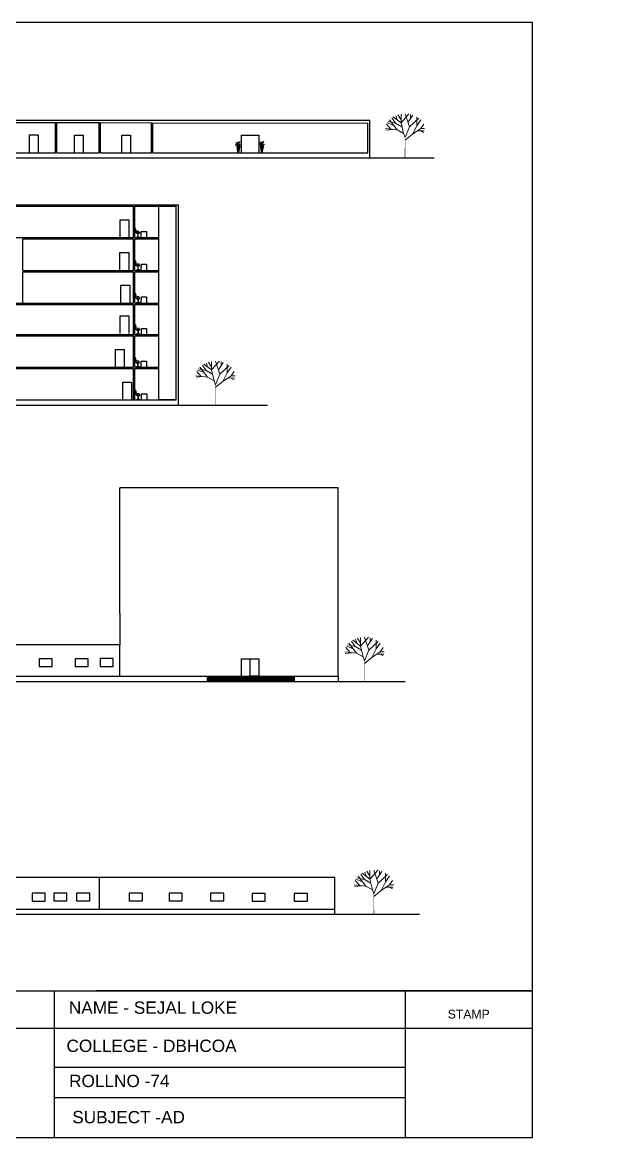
# Model space of a CAD drawing. Header units: millimetres. Extents: x -315744025 to 315695903, y -17416609 to 215511297.
# Drawn here: x 146304 to 213859, y 20687 to 148494 of the extents above; entities that cross this region are included whole.
import ezdxf

# ---------------------------------------------------------------- set-up
doc = ezdxf.new("R2010")
doc.units = ezdxf.units.MM
doc.layers.add('finiture', color=7, linetype='Continuous', lineweight=20)
doc.styles.get("Standard").update_dxf_attribs({"font": 'arial.ttf'})

# ---------------------------------------------------------------- blocks, each defined once
blk = doc.blocks.new('02ETRE03')
for p, q in [((-1.87, 11.47), (-1.6, 10.4)), ((-0.8, 10.4), (-1.46, 11.72)), ((-0.8, 9.6), (0.8, 12)), ((-0.8, 9.6), (-0.8, 11.92)), ((0.9, 8.45), (0, 12)), ((0.6, 9.67), (1.6, 11.67)), ((1.13, 11.8), (1.13, 10.88)), ((-2.9, 7.85), (-3.81, 9.22)), ((-2.45, 8.96), (-3.67, 9.53)), ((-1.93, 9.47), (-3.47, 9.93)), ((-1.62, 7.65), (-3.2, 10.4)), ((-1.93, 9.47), (-2.67, 10.93)), ((-0.8, 9.6), (-2.4, 11.2)), ((-0.64, 8.45), (-1.93, 9.47)), ((-0.3, 6.65), (-0.8, 9.6)), ((0.9, 8.45), (2.8, 10.84)), ((2.4, 8.8), (2.4, 11.2)), ((2.4, 8.8), (3.2, 10.4)), ((3.2, 8), (3.81, 9.22)), ((-1.62, 7.65), (-4, 8)), ((-2.53, 7.78), (-3.94, 7.6)), ((-0.3, 6.65), (-1.62, 7.65)), ((0, 5.54), (0.9, 8.45)), ((1.52, 6.49), (2.4, 8.8)), ((1.52, 6.49), (3.2, 8)), ((2.64, 7.42), (3.93, 7.4)), ((3.2, 8), (4, 8)), ((3.2, 7.37), (3.8, 6.93)), ((0, 5.54), (-0.3, 6.65)), ((0, 4.87), (1.52, 6.49))]:
    blk.add_line(p, q)
blk.add_lwpolyline([(0, 0, 0.133, 0.0333, 0), (0, 5.54, 0.0333, 0.0333, 0)], format="xyseb")

msp = doc.modelspace()

# ---------------------------------------------------------------- hatches: boundary and pattern name
at = {"layer": 'finiture'}
for points in [[(170915, 134208, 0.2435847), (170925, 134204, 0.0171763), (170927, 134204, -0.6037278), (170929, 134233, -0.1210153), (170931, 134240, 0.4802895)], [(170951, 134239, -0.0153501), (170951, 134239, -0.7807402), (170953, 134247, 1.113335), (170940, 134218, 0.0839888), (170941, 134225, -1.149341)], [(171177, 134195, 0.0678231), (171178, 134195, -0.0616306), (171171, 134201, -0.1566092), (170945, 134201, -0.0616306), (170938, 134195, 0.0678231), (170939, 134195, 0.1648996)], [(171165, 134239, 0.7807402), (171162, 134247, -0.1441278), (170953, 134247, 0.7807402), (170951, 134239, 0.1474814)], [(171166, 134207, -0.0555043), (171163, 134215, -0.1453586), (170953, 134215, -0.0555043), (170949, 134207, 0.1497167)], [(171162, 134222, -0.0585935), (171162, 134230, -0.1439651), (170953, 134230, -0.0585935), (170954, 134222, 0.1433774)], [(171165, 134239, -0.0153501), (171165, 134239, -1.149341), (171175, 134225, 0.0839888), (171176, 134218, 1.113335), (171162, 134247, -0.7807402)], [(171189, 134204, 0.0171763), (171191, 134204, 0.2435847), (171201, 134208, 0.4802895), (171185, 134240, -0.1210153), (171187, 134233, -0.6037278)], [(173618, 134215, 0.2435847), (173628, 134210, 0.0171763), (173630, 134211, -0.6037278), (173632, 134239, -0.1210153), (173634, 134246, 0.4802895)], [(173654, 134246, -0.0153501), (173654, 134246, -0.7807402), (173656, 134253, 1.113335), (173643, 134224, 0.0839888), (173644, 134232, -1.149341)], [(173880, 134201, 0.0678231), (173881, 134202, -0.0616306), (173874, 134207, -0.1566092), (173648, 134207, -0.0616306), (173641, 134202, 0.0678231), (173642, 134201, 0.1648996)], [(173868, 134246, 0.7807402), (173865, 134253, -0.1441278), (173656, 134253, 0.7807402), (173654, 134246, 0.1474814)], [(173869, 134214, -0.0555043), (173866, 134221, -0.1453586), (173655, 134221, -0.0555043), (173652, 134214, 0.1497167)], [(173865, 134229, -0.0585935), (173865, 134237, -0.1439651), (173656, 134237, -0.0585935), (173657, 134229, 0.1433774)], [(173868, 134246, -0.0153501), (173868, 134246, -1.149341), (173878, 134232, 0.0839888), (173879, 134224, 1.113335), (173865, 134253, -0.7807402)], [(173892, 134211, 0.0171763), (173893, 134210, 0.2435847), (173904, 134215, 0.4802895), (173888, 134246, -0.1210153), (173890, 134239, -0.6037278)], [(171193, 134055, 0.7504042), (171192, 134063, -0.1882357), (170923, 134063, 0.7504042), (170923, 134055, 0.1883112)], [(171192, 134047, 0.7466429), (171193, 134055, -0.1883112), (170923, 134055, 0.7466429), (170923, 134047, 0.1882297)], [(170925, 134095, 0.7275268), (170924, 134087, 0.1876261), (171192, 134087, 0.7275268), (171191, 134095, -0.1864096)], [(171192, 134079, -0.187623), (170924, 134079, 0.7580791), (170923, 134071, 0.0001342), (170923, 134071, 0.1880055), (171192, 134071), (171192, 134071), (171192, 134071, 0.7578669)], [(171192, 134031, 0.7387095), (171192, 134039, -0.1879888), (170923, 134039, 0.7387095), (170924, 134031, 0.187586)], [(170924, 134023, 0.7302841), (170925, 134015, 0.1862846), (171191, 134015, 0.7302841), (171192, 134023, -0.1870188)], [(170924, 134095, -0.7745864), (170925, 134103, 0.185583), (171191, 134103, -0.7745864), (171191, 134095, 0.0086581), (171191, 134095, -0.1864096), (170925, 134095, 0.0086581)], [(171191, 134006, 0.7259087), (171191, 134015, -0.1862846), (170925, 134015, 0.7259087), (170925, 134006, 0.185381)], [(170926, 134111, -0.7709434), (170926, 134119, 0.1834998), (171189, 134119, -0.7709434), (171190, 134111, 0.0095282), (171190, 134111, -0.1846124), (170926, 134111, 0.0095282)], [(171189, 133990, 0.716878), (171190, 133998, -0.1843052), (170926, 133998, 0.716878), (170927, 133990, 0.1830548)], [(171188, 133981, 0.730672), (171189, 133990, -0.1830548), (170927, 133990, 0.730672), (170928, 133981, 0.1812452)], [(170928, 134134, 0.784723), (170927, 134126, 0.1823437), (171189, 134126, 0.784723), (171188, 134134, -0.1808554)], [(171188, 134134, 0.0000581), (171188, 134134, 0.8041951), (171187, 134142, -0.1793269), (170929, 134142, 0.8041951), (170928, 134134, 0.0000581), (170928, 134134, 0.1808554)], [(171185, 134149, 0.0000321), (171185, 134149, 0.7977356), (171184, 134157, -0.1758647), (170932, 134157, 0.8186192), (170931, 134149, 0.0126596), (170930, 134149, 0.1776629)], [(170932, 133964, -0.000019), (170932, 133964, 0.1758526), (171184, 133964, -0.0011758), (171184, 133964, 0.6688045), (171186, 133972, -0.1785451), (170930, 133972, 0.6771006)], [(170933, 134165, -0.7609413), (170934, 134172, 0.1718706), (171181, 134172, -0.7609413), (171183, 134165, 0.0120948), (171183, 134165, -0.1739336), (170933, 134165, 0.0120948)], [(170936, 133937, 0.1648953), (171179, 133937, 0.5881277), (171181, 133946, -0.0001011), (171180, 133946, 0.6823884), (171182, 133955, -0.0112402), (171182, 133955, -0.173045), (170934, 133955, -0.0112402), (170933, 133955, 0.6823884), (170935, 133946, -0.0001011), (170935, 133946, 0.5881277)], [(171180, 134180, 0.7156465), (171178, 134187, -0.0042311), (171178, 134187, 0.0021081), (171178, 134187, 0.0000078), (171178, 134187, -0.1673528), (170937, 134187, 0.0000078), (170937, 134187, -0.002123), (170937, 134187, 0.7156465), (170936, 134180, 0.169723)], [(171175, 133918, 0.6417464), (171177, 133928, -0.158057), (170939, 133928, 0.6417464), (170940, 133918, 0.1522413)], [(171173, 133900, 0.6144894), (171174, 133909, -0.1467426), (170942, 133909, 0.6144894), (170943, 133900, 0.1421988)], [(171171, 133891, 0.6323232), (171172, 133900, -0.1414622), (170944, 133900, 0.6323232), (170945, 133891, 0.1371574)], [(173895, 134062, 0.7504042), (173895, 134070, -0.1882357), (173626, 134070, 0.7504042), (173626, 134062, 0.1883112)], [(173895, 134054, 0.7466429), (173895, 134062, -0.1883112), (173626, 134062, 0.7466429), (173626, 134054, 0.1882297)], [(173627, 134102, 0.7275268), (173627, 134094, 0.1876261), (173895, 134094, 0.7275268), (173894, 134102, -0.1864096)], [(173895, 134086, -0.187623), (173627, 134086, 0.7580791), (173626, 134078, 0.0001342), (173626, 134078, 0.1880055), (173895, 134078), (173895, 134078), (173895, 134078, 0.7578669)], [(173895, 134037, 0.7387095), (173895, 134046, -0.1879888), (173626, 134046, 0.7387095), (173627, 134037, 0.187586)], [(173627, 134029, 0.7302841), (173628, 134021, 0.1862846), (173894, 134021, 0.7302841), (173895, 134029, -0.1870188)], [(173627, 134102, -0.7745864), (173628, 134109, 0.185583), (173894, 134109, -0.7745864), (173894, 134102, 0.0086581), (173894, 134102, -0.1864096), (173627, 134102, 0.0086581)], [(173894, 134013, 0.7259087), (173894, 134021, -0.1862846), (173628, 134021, 0.7259087), (173628, 134013, 0.185381)], [(173629, 134117, -0.7709434), (173629, 134125, 0.1834998), (173892, 134125, -0.7709434), (173893, 134117, 0.0095282), (173893, 134117, -0.1846124), (173629, 134117, 0.0095282)], [(173892, 133996, 0.716878), (173893, 134004, -0.1843052), (173629, 134004, 0.716878), (173630, 133996, 0.1830548)], [(173891, 133988, 0.730672), (173892, 133996, -0.1830548), (173630, 133996, 0.730672), (173631, 133988, 0.1812452)], [(173631, 134141, 0.784723), (173630, 134133, 0.1823437), (173892, 134133, 0.784723), (173891, 134141, -0.1808554)], [(173891, 134141, 0.0000581), (173890, 134141, 0.8041951), (173889, 134148, -0.1793269), (173632, 134148, 0.8041951), (173631, 134141, 0.0000581), (173631, 134141, 0.1808554)], [(173888, 134156, 0.0000321), (173888, 134156, 0.7977356), (173887, 134163, -0.1758647), (173635, 134163, 0.8186192), (173634, 134156, 0.0126596), (173633, 134156, 0.1776629)], [(173635, 133970, -0.000019), (173635, 133970, 0.1758526), (173887, 133970, -0.0011758), (173887, 133970, 0.6688045), (173889, 133979, -0.1785451), (173633, 133979, 0.6771006)], [(173636, 134171, -0.7609413), (173637, 134179, 0.1718706), (173884, 134179, -0.7609413), (173886, 134171, 0.0120948), (173886, 134171, -0.1739336), (173636, 134171, 0.0120948)], [(173639, 133944, 0.1648953), (173882, 133944, 0.5881277), (173884, 133953, -0.0001011), (173883, 133953, 0.6823884), (173885, 133961, -0.0112402), (173885, 133961, -0.173045), (173636, 133961, -0.0112402), (173636, 133961, 0.6823884), (173638, 133953, -0.0001011), (173638, 133953, 0.5881277)], [(173883, 134186, 0.7156465), (173881, 134194, -0.0042311), (173881, 134194, 0.0021081), (173881, 134194, 0.0000078), (173881, 134194, -0.1673528), (173640, 134194, 0.0000078), (173640, 134194, -0.002123), (173640, 134194, 0.7156465), (173639, 134186, 0.169723)], [(173878, 133925, 0.6417464), (173880, 133934, -0.158057), (173642, 133934, 0.6417464), (173643, 133925, 0.1522413)], [(173876, 133907, 0.6144894), (173877, 133916, -0.1467426), (173645, 133916, 0.6144894), (173646, 133907, 0.1421988)], [(173874, 133898, 0.6323232), (173875, 133907, -0.1414622), (173647, 133907, 0.6323232), (173648, 133898, 0.1371574)]]:
    msp.add_hatch(color=256, dxfattribs=at).paths.add_polyline_path(points)

# ---------------------------------------------------------------- linework, layer by layer
for p, q in [((84124, 137299), (186124, 137299)), ((145274, 137020), (150124, 137009)), ((150124, 133549), (150124, 137009)), ((150274, 133549), (150274, 137009)), ((150274, 137009), (155124, 136999)), ((155124, 133549), (155124, 136999)), ((155274, 133549), (155274, 136998)), ((155274, 136998), (161124, 136986)), ((161124, 133549), (161124, 136986)), ((161274, 133549), (161274, 136986)), ((161274, 136986), (185894, 136933)), ((185894, 133549), (185894, 136933)), ((186124, 132949), (186124, 137299)), ((147127, 133559), (147127, 135583)), ((147127, 135583), (148127, 135583)), ((148127, 135583), (148127, 133559)), ((152284, 133544), (152284, 135568)), ((152284, 135568), (153284, 135568)), ((153284, 135568), (153284, 133544)), ((157705, 133548), (157705, 135572)), ((157705, 135572), (158705, 135572)), ((158705, 135572), (158705, 133548)), ((171407, 135573), (171407, 133549)), ((171407, 135573), (173407, 135573)), ((173407, 135573), (173407, 133549)), ((78300, 132949), (193509, 132949)), ((145274, 133549), (150124, 133549)), ((150274, 133549), (155124, 133549)), ((155274, 133549), (161124, 133549)), ((155274, 133549), (161124, 133549)), ((161274, 133549), (185894, 133549)), ((161274, 133549), (171618, 133549)), ((83601, 127568), (164201, 127568)), ((134051, 127418), (159051, 127418)), ((159051, 123818), (159051, 127418)), ((159201, 123818), (159201, 127418)), ((159201, 127418), (163951, 127418)), ((161951, 105218), (161951, 127418)), ((163951, 105218), (163951, 127418)), ((164201, 104618), (164201, 127568)), ((157517, 123828), (157517, 125852)), ((157517, 125852), (158517, 125852)), ((158517, 125852), (158517, 123828)), ((159933, 123812), (159943, 124520)), ((159943, 124520), (160539, 124520)), ((160539, 124520), (160539, 123812)), ((108901, 123818), (159051, 123818)), ((146379, 123668), (159051, 123668)), ((146379, 120068), (146379, 123668)), ((159051, 120068), (159051, 123668)), ((159201, 123818), (161951, 123818)), ((159201, 123668), (161951, 123668)), ((159201, 120068), (159201, 123668)), ((157500, 120088), (157500, 122112)), ((157500, 122112), (158500, 122112)), ((158500, 122112), (158500, 120088)), ((159941, 120064), (159951, 120772)), ((159951, 120772), (160547, 120772)), ((160547, 120772), (160547, 120064)), ((146379, 120068), (159051, 120068)), ((146379, 116318), (146379, 119918)), ((146379, 119918), (159051, 119918)), ((159051, 116318), (159051, 119918)), ((159201, 120068), (161951, 120068)), ((159201, 119918), (161951, 119918)), ((159201, 116318), (159201, 119918)), ((157615, 116332), (157615, 118356)), ((157615, 118356), (158615, 118356)), ((158615, 118356), (158615, 116332)), ((121051, 116318), (159051, 116318)), ((159201, 116318), (161951, 116318)), ((159945, 116311), (159955, 117020)), ((159955, 117020), (160551, 117020)), ((160551, 117020), (160551, 116311)), ((134051, 116168), (159051, 116168)), ((159051, 112718), (159051, 116168)), ((159201, 116168), (161951, 116168)), ((159201, 112718), (159201, 116168)), ((157524, 112825), (157524, 114849)), ((157524, 114849), (158524, 114849)), ((158524, 114849), (158524, 112825)), ((134051, 112718), (159051, 112718)), ((134051, 112568), (159051, 112568)), ((159051, 108968), (159051, 112568)), ((159201, 112718), (161951, 112718)), ((159201, 112568), (161951, 112568)), ((159201, 108968), (159201, 112568)), ((159950, 112711), (159960, 113419)), ((159960, 113419), (160556, 113419)), ((160556, 113419), (160556, 112711)), ((156968, 108990), (156968, 111014)), ((156968, 111014), (157968, 111014)), ((157968, 111014), (157968, 108990)), ((108901, 108968), (159051, 108968)), ((124051, 108818), (159051, 108818)), ((159051, 105218), (159051, 108818)), ((159201, 108968), (161951, 108968)), ((159201, 105218), (159201, 108818)), ((159201, 108818), (161951, 108818)), ((159923, 108967), (159933, 109675)), ((159933, 109675), (160529, 109675)), ((160529, 109675), (160529, 108967)), ((157829, 105217), (157829, 107241)), ((157829, 107241), (158829, 107241)), ((158829, 107241), (158829, 105217)), ((83831, 105218), (163951, 105218)), ((124051, 105218), (159051, 105218)), ((159201, 105218), (163951, 105218)), ((159961, 105218), (159971, 105926)), ((159971, 105926), (160567, 105926)), ((160567, 105926), (160567, 105218)), ((163951, 105218), (161951, 105218)), ((76807, 104618), (174406, 104618)), ((157492, 80769), (157492, 95169)), ((182492, 95169), (157492, 95169)), ((182492, 91569), (182492, 95169)), ((182492, 87969), (182492, 91569)), ((182492, 84369), (182492, 87969)), ((182492, 80769), (182492, 84369)), ((157492, 80769), (157492, 77169)), ((182492, 77169), (182492, 80769)), ((157492, 77169), (141492, 77169)), ((157492, 73569), (157492, 77169)), ((182492, 73569), (182492, 77169)), ((148231, 75565), (148231, 74665)), ((149731, 75565), (148231, 75565)), ((149731, 74665), (149731, 75565)), ((152355, 75569), (152355, 74669)), ((153855, 75569), (152355, 75569)), ((153855, 74669), (153855, 75569)), ((155218, 75582), (155218, 74682)), ((156718, 75582), (155218, 75582)), ((156718, 74682), (156718, 75582)), ((171407, 75569), (171407, 73569)), ((171407, 75569), (173407, 75569)), ((172407, 73569), (172407, 75569)), ((173407, 75569), (173407, 73569)), ((148231, 74665), (149731, 74665)), ((152355, 74669), (153855, 74669)), ((155218, 74682), (156718, 74682)), ((67415, 72969), (190170, 72969)), ((141492, 73569), (146492, 73569)), ((146492, 73569), (151492, 73569)), ((151492, 73569), (157492, 73569)), ((157492, 73569), (182492, 73569)), ((157492, 73569), (158492, 73569)), ((158492, 73569), (163508, 73569)), ((167492, 73569), (167492, 72969)), ((167492, 73419), (177492, 73419)), ((167492, 73269), (177492, 73269)), ((167492, 73119), (177492, 73119)), ((171407, 73569), (172407, 73569)), ((173407, 73569), (172407, 73569)), ((177492, 72969), (177492, 73569)), ((182492, 73569), (182492, 72969)), ((155138, 50491), (143138, 50491)), ((155138, 46891), (155138, 50491)), ((182138, 50491), (155138, 50491)), ((182138, 46891), (182138, 50491)), ((147430, 48695), (147430, 47795)), ((148930, 48695), (147430, 48695)), ((148930, 47795), (148930, 48695)), ((149904, 48713), (149904, 47813)), ((151404, 48713), (149904, 48713)), ((151404, 47813), (151404, 48713)), ((152525, 48713), (152525, 47813)), ((154025, 48713), (152525, 48713)), ((154025, 47813), (154025, 48713)), ((158566, 48709), (158566, 47809)), ((160066, 48709), (158566, 48709)), ((160066, 47809), (160066, 48709)), ((163124, 48713), (163124, 47813)), ((164624, 48713), (163124, 48713)), ((164624, 47813), (164624, 48713)), ((167885, 48709), (167885, 47809)), ((169385, 48709), (167885, 48709)), ((169385, 47809), (169385, 48709)), ((172637, 48681), (172637, 47781)), ((174137, 48681), (172637, 48681)), ((174137, 47781), (174137, 48681)), ((177476, 48684), (177476, 47784)), ((178976, 48684), (177476, 48684)), ((178976, 47784), (178976, 48684)), ((147430, 47795), (148930, 47795)), ((149904, 47813), (151404, 47813)), ((152525, 47813), (154025, 47813)), ((158566, 47809), (160066, 47809)), ((163124, 47813), (164624, 47813)), ((167885, 47809), (169385, 47809)), ((172637, 47781), (174137, 47781)), ((177476, 47784), (178976, 47784)), ((102138, 46291), (191843, 46291)), ((143138, 46891), (155138, 46891)), ((155138, 46891), (182138, 46891)), ((182138, 46291), (182138, 46891)), ((57945, 37510), (204760, 37510)), ((149952, 37510), (149952, 20687)), ((204760, 37510), (154760, 37510)), ((190180, 37510), (190180, 20687)), ((204760, 37510), (199760, 37510)), ((131352, 33221), (204760, 33221)), ((149952, 28773), (190180, 28773)), ((149952, 25305), (190180, 25305))]:
    msp.add_line(p, q)
msp.add_lwpolyline([(57945, 148494), (204760, 148494), (204760, 20687), (57945, 20687)], close=True)
for p, q in [((170986, 133557), (171130, 133557)), ((173689, 133563), (173833, 133563))]:
    msp.add_line(p, q, dxfattribs=at)
at = {"layer": 'finiture', "linetype": 'Continuous'}
for p, q in [((159239, 124889), (159289, 124575)), ((159289, 124575), (159346, 124584)), ((159293, 124923), (159346, 124584)), ((159375, 124351), (159450, 124532)), ((159375, 124401), (159375, 124343)), ((159375, 124401), (159396, 124401)), ((159375, 124343), (159732, 124343)), ((159375, 124343), (159434, 124286)), ((159395, 124343), (159465, 124510)), ((159419, 124401), (159691, 124401)), ((159434, 124286), (159692, 124286)), ((159490, 124559), (159633, 124559)), ((159505, 124537), (159617, 124537)), ((159534, 124286), (159534, 123938)), ((159592, 124286), (159592, 123938)), ((159710, 124343), (159658, 124506)), ((159732, 124343), (159674, 124528)), ((159732, 124343), (159692, 124286)), ((159714, 124401), (159732, 124401)), ((159534, 123938), (159375, 123883)), ((159375, 123883), (159375, 123821)), ((159375, 123821), (159397, 123821)), ((159397, 123821), (159403, 123860)), ((159403, 123860), (159534, 123883)), ((159534, 123883), (159592, 123883)), ((159592, 123938), (159752, 123883)), ((159723, 123860), (159592, 123883)), ((159730, 123821), (159723, 123860)), ((159752, 123821), (159730, 123821)), ((159752, 123883), (159752, 123821)), ((159248, 121141), (159297, 120827)), ((159297, 120827), (159354, 120836)), ((159301, 121175), (159354, 120836)), ((159383, 120603), (159459, 120784)), ((159383, 120653), (159383, 120595)), ((159383, 120653), (159404, 120653)), ((159383, 120595), (159741, 120595)), ((159383, 120595), (159442, 120537)), ((159543, 120189), (159383, 120135)), ((159403, 120595), (159473, 120762)), ((159428, 120653), (159700, 120653)), ((159442, 120537), (159701, 120537)), ((159499, 120810), (159641, 120810)), ((159513, 120789), (159625, 120789)), ((159543, 120537), (159543, 120189)), ((159601, 120537), (159601, 120189)), ((159601, 120189), (159760, 120135)), ((159718, 120595), (159667, 120758)), ((159741, 120595), (159683, 120780)), ((159741, 120595), (159701, 120537)), ((159723, 120653), (159741, 120653)), ((159383, 120135), (159383, 120073)), ((159383, 120073), (159405, 120073)), ((159405, 120073), (159412, 120112)), ((159412, 120112), (159543, 120135)), ((159543, 120135), (159601, 120135)), ((159732, 120112), (159601, 120135)), ((159738, 120073), (159732, 120112)), ((159760, 120073), (159738, 120073)), ((159760, 120135), (159760, 120073)), ((159252, 117388), (159301, 117075)), ((159301, 117075), (159358, 117084)), ((159305, 117423), (159358, 117084)), ((159387, 116851), (159462, 117031)), ((159387, 116901), (159387, 116843)), ((159387, 116901), (159408, 116901)), ((159387, 116843), (159745, 116843)), ((159387, 116843), (159446, 116785)), ((159546, 116437), (159387, 116382)), ((159387, 116382), (159387, 116321)), ((159387, 116321), (159409, 116321)), ((159407, 116842), (159477, 117009)), ((159409, 116321), (159416, 116360)), ((159416, 116360), (159546, 116382)), ((159431, 116901), (159704, 116901)), ((159446, 116785), (159705, 116785)), ((159503, 117058), (159645, 117058)), ((159517, 117036), (159629, 117036)), ((159546, 116785), (159546, 116437)), ((159546, 116382), (159604, 116382)), ((159604, 116785), (159604, 116437)), ((159604, 116437), (159764, 116382)), ((159735, 116360), (159604, 116382)), ((159722, 116843), (159671, 117006)), ((159745, 116843), (159687, 117027)), ((159745, 116843), (159705, 116785)), ((159726, 116901), (159745, 116901)), ((159742, 116321), (159735, 116360)), ((159764, 116321), (159742, 116321)), ((159764, 116382), (159764, 116321)), ((159256, 113788), (159306, 113474)), ((159310, 113822), (159363, 113483)), ((159306, 113474), (159363, 113483)), ((159392, 113250), (159467, 113431)), ((159392, 113300), (159392, 113242)), ((159392, 113300), (159412, 113300)), ((159392, 113242), (159749, 113242)), ((159392, 113242), (159451, 113185)), ((159551, 112836), (159392, 112782)), ((159392, 112782), (159392, 112720)), ((159392, 112720), (159413, 112720)), ((159412, 113242), (159482, 113409)), ((159413, 112720), (159420, 112759)), ((159420, 112759), (159551, 112782)), ((159436, 113300), (159708, 113300)), ((159451, 113185), (159709, 113185)), ((159507, 113457), (159650, 113457)), ((159522, 113436), (159634, 113436)), ((159551, 113185), (159551, 112836)), ((159551, 112782), (159609, 112782)), ((159609, 113185), (159609, 112836)), ((159609, 112836), (159769, 112782)), ((159740, 112759), (159609, 112782)), ((159727, 113242), (159675, 113405)), ((159749, 113242), (159691, 113427)), ((159749, 113242), (159709, 113185)), ((159731, 113300), (159749, 113300)), ((159747, 112720), (159740, 112759)), ((159769, 112720), (159747, 112720)), ((159769, 112782), (159769, 112720)), ((159229, 110044), (159278, 109730)), ((159282, 110078), (159336, 109739)), ((159278, 109730), (159336, 109739)), ((159364, 109506), (159440, 109686)), ((159364, 109556), (159364, 109498)), ((159364, 109556), (159385, 109556)), ((159364, 109498), (159722, 109498)), ((159364, 109498), (159424, 109440)), ((159524, 109092), (159364, 109037)), ((159364, 109037), (159364, 108976)), ((159364, 108976), (159386, 108976)), ((159384, 109497), (159454, 109664)), ((159386, 108976), (159393, 109015)), ((159393, 109015), (159524, 109037)), ((159409, 109556), (159681, 109556)), ((159424, 109440), (159682, 109440)), ((159480, 109713), (159623, 109713)), ((159494, 109691), (159607, 109691)), ((159524, 109440), (159524, 109092)), ((159524, 109037), (159582, 109037)), ((159582, 109440), (159582, 109092)), ((159582, 109092), (159741, 109037)), ((159713, 109015), (159582, 109037)), ((159699, 109498), (159648, 109661)), ((159722, 109498), (159664, 109682)), ((159722, 109498), (159682, 109440)), ((159704, 109556), (159722, 109556)), ((159719, 108976), (159713, 109015)), ((159741, 108976), (159719, 108976)), ((159741, 109037), (159741, 108976)), ((159268, 106295), (159317, 105981)), ((159321, 106329), (159374, 105990)), ((159317, 105981), (159374, 105990)), ((159403, 105757), (159479, 105938)), ((159403, 105807), (159403, 105749)), ((159403, 105807), (159424, 105807)), ((159403, 105749), (159761, 105749)), ((159403, 105749), (159463, 105691)), ((159563, 105343), (159403, 105289)), ((159403, 105289), (159403, 105227)), ((159403, 105227), (159425, 105227)), ((159423, 105749), (159493, 105916)), ((159425, 105227), (159432, 105266)), ((159432, 105266), (159563, 105289)), ((159448, 105807), (159720, 105807)), ((159463, 105691), (159721, 105691)), ((159519, 105964), (159661, 105964)), ((159533, 105943), (159645, 105943)), ((159563, 105691), (159563, 105343)), ((159563, 105289), (159621, 105289)), ((159621, 105691), (159621, 105343)), ((159621, 105343), (159780, 105289)), ((159752, 105266), (159621, 105289)), ((159738, 105749), (159687, 105912)), ((159761, 105749), (159703, 105934)), ((159761, 105749), (159721, 105691)), ((159743, 105807), (159761, 105807)), ((159758, 105227), (159752, 105266)), ((159780, 105227), (159758, 105227)), ((159780, 105289), (159780, 105227))]:
    msp.add_line(p, q, dxfattribs=at)
at = {"layer": 'finiture', "color": 72}
for centre, radius, start, end in [((170882, 134298), 166, 26.95749, 149.79551), ((170875, 134292), 164, 36.83258, 146.75972), ((170821, 134308), 231, 16.50609, 109.53576), ((170809, 134304), 231, 17.3883, 106.60765), ((170983, 134282), 90.5, 65.02725, 207.98921), ((170990, 134270), 92.6, 95.09301, 199.39823), ((169657, 134292), 1384, 4.33832, 22.20267), ((172340, 134460), 1284, 164.31705, 182.86376), ((171893, 134259), 844, 135.47408, 169.39956), ((171287, 134283), 240, 57.45532, 157.8911), ((171153, 134273), 134, 325.80789, 131.23754), ((171154, 134264), 128, 329.01962, 129.18988), ((171302, 134270), 245, 61.89477, 150.55212), ((173585, 134305), 166, 26.95749, 149.79551), ((173578, 134298), 164, 36.83258, 146.75972), ((173524, 134314), 231, 16.50609, 109.53576), ((173512, 134311), 231, 17.3883, 106.60765), ((173686, 134289), 90.5, 65.02725, 207.98921), ((173693, 134277), 92.6, 95.09301, 199.39823), ((172360, 134298), 1384, 4.33832, 22.20267), ((175043, 134467), 1284, 164.31705, 182.86376), ((174596, 134265), 844, 135.47408, 169.39956), ((173990, 134289), 240, 57.45532, 157.8911), ((173856, 134279), 134, 325.80789, 131.23754), ((173857, 134270), 128, 329.01962, 129.18988), ((174005, 134276), 245, 61.89477, 150.55212)]:
    msp.add_arc(centre, radius, start, end, dxfattribs=at)
at = {"layer": 'finiture', "color": 3, "linetype": 'Continuous'}
for centre, radius, start, end in [((170592, 134315), 453, 10.38128, 64.72885), ((170503, 134250), 552, 17.28299, 59.3161), ((171163, 134320), 151, 165.02871, 213.16391), ((171398, 134323), 371, 174.20511, 193.32803), ((171046, 134256), 103, 355.13192, 89.70147), ((171051, 134266), 99.8, 349.64127, 77.44448), ((173295, 134321), 453, 10.38128, 64.72885), ((173206, 134256), 552, 17.28299, 59.3161), ((173866, 134327), 151, 165.02871, 213.16391), ((174101, 134330), 371, 174.20511, 193.32803), ((173749, 134263), 103, 355.13192, 89.70147), ((173754, 134272), 99.8, 349.64127, 77.44448)]:
    msp.add_arc(centre, radius, start, end, dxfattribs=at)
at = {"layer": 'finiture'}
for centre, radius, start, end in [((170932, 134215), 26.8, 166.764, 235.55031), ((170935, 134218), 29.3, 85.84154, 206.93733), ((170926, 134211), 20.5, 161.87161, 162.69902), ((170924, 134215), 18, 216.70208, 288.01487), ((170935, 134218), 22.6, 101.94461, 204.56256), ((170924, 134216), 12.6, 218.94035, 273.69946), ((170935, 134218), 16, 113.24624, 237.72844), ((170918, 134225), 22.6, 288.0626, 32.02924), ((170945, 134233), 16, 58.31613, 250.59512), ((170918, 134225), 29.3, 292.06538, 33.10089), ((170919, 134225), 35.1, 297.52438, 9.57), ((170945, 134233), 8.61, 46.62482, 242.52342), ((170918, 134225), 29.3, 26.93733, 32.02924), ((171058, 134553), 370, 252.19851, 287.80149), ((170954, 134397), 4.91, 98.00147, 238.62184), ((170953, 134243), 3.98, 86.48228, 238.40465), ((170953, 134243), 3.98, 86.48228, 238.40465), ((171058, 134561), 370, 252.97022, 287.02978), ((170870, 134326), 106, 334.2863, 39.61551), ((171073, 134982), 601, 258.31166, 268.55614), ((170919, 134225), 35.1, 9.57, 24.70798), ((170951, 134235), 3.98, 86.48228, 90.28022), ((171073, 134982), 592, 258.31166, 268.53358), ((171544, 134056), 621, 158.84567, 162.08721), ((171058, 134586), 370, 253.61539, 286.38461), ((171058, 134569), 370, 253.45898, 286.54102), ((171058, 134577), 370, 253.68137, 286.31863), ((170814, 134500), 220, 320.64995, 321.27999), ((170849, 134457), 220, 309.171, 335.35083), ((170832, 134478), 220, 318.33992, 327.23111), ((171000, 134579), 220, 269.98486, 286.1549), ((171000, 134552), 220, 269.98486, 287.32863), ((171000, 134524), 220, 269.98486, 286.19892), ((171000, 134497), 220, 269.98486, 286.53616), ((171000, 134469), 220, 269.98486, 283.48677), ((170866, 134435), 220, 309.171, 334.85577), ((170884, 134414), 220, 309.171, 324.35975), ((170901, 134393), 220, 309.171, 310.83962), ((170919, 134371), 220, 309.171, 309.74033), ((171043, 134982), 592, 271.46642, 281.68834), ((171043, 134982), 601, 271.44386, 281.68834), ((171246, 134326), 106, 140.38449, 205.7137), ((170571, 134056), 621, 17.91279, 21.15433), ((171171, 134233), 16, 289.40488, 121.68387), ((171163, 134243), 3.98, 301.59535, 93.51772), ((171197, 134225), 35.1, 155.29202, 236.67208), ((171162, 134397), 4.91, 301.37816, 81.99853), ((171171, 134233), 8.61, 297.47658, 133.37518), ((171165, 134235), 3.98, 89.71978, 93.51772), ((171198, 134225), 29.3, 146.89911, 247.93462), ((171198, 134225), 29.3, 147.97076, 153.06267), ((171198, 134225), 22.6, 147.97076, 251.9374), ((171181, 134218), 29.3, 333.06267, 94.15846), ((171181, 134218), 22.6, 335.43744, 78.05539), ((171181, 134218), 16, 302.27156, 66.75376), ((171192, 134215), 18, 251.98513, 323.29792), ((171191, 134216), 12.6, 266.30054, 321.05965), ((171184, 134215), 26.8, 304.44969, 13.236), ((171190, 134211), 20.5, 17.30098, 18.12839), ((173635, 134221), 26.8, 166.764, 235.55031), ((173638, 134224), 29.3, 85.84154, 206.93733), ((173628, 134218), 20.5, 161.87161, 162.69902), ((173627, 134222), 18, 216.70208, 288.01487), ((173638, 134224), 22.6, 101.94461, 204.56256), ((173627, 134223), 12.6, 218.94035, 273.69946), ((173628, 134218), 20.5, 245.80745, 308.10296), ((173638, 134224), 16, 113.24624, 237.72844), ((173621, 134232), 22.6, 288.0626, 32.02924), ((173648, 134239), 16, 58.31613, 250.59512), ((173621, 134232), 29.3, 292.06538, 33.10089), ((173622, 134231), 35.1, 297.52438, 9.57), ((173642, 134197), 3.96, 91.04003, 243.77549), ((173642, 134197), 3.96, 91.04003, 243.77549), ((173648, 134239), 8.61, 46.62482, 242.52342), ((173644, 134205), 3.94, 227.63211, 243.15224), ((173644, 134205), 3.94, 226.11077, 243.15224), ((173621, 134232), 29.3, 26.93733, 32.02924), ((173761, 134560), 370, 252.19851, 287.80149), ((173657, 134404), 4.91, 98.00147, 238.62184), ((173656, 134249), 3.98, 86.48228, 238.40465), ((173656, 134249), 3.98, 86.48228, 238.40465), ((173761, 134568), 370, 252.97022, 287.02978), ((173573, 134332), 106, 334.2863, 39.61551), ((173776, 134988), 601, 258.31166, 268.55614), ((173622, 134231), 35.1, 9.57, 24.70798), ((173654, 134242), 3.98, 86.48228, 90.28022), ((173761, 134576), 370, 253.45898, 286.54102), ((173776, 134988), 592, 258.31166, 268.53358), ((174247, 134062), 621, 158.84567, 162.08721), ((173761, 134592), 370, 253.61539, 286.38461), ((173761, 134584), 370, 253.68137, 286.31863), ((173517, 134506), 220, 320.64995, 321.27999), ((173552, 134463), 220, 309.171, 335.35083), ((173535, 134485), 220, 318.33992, 327.23111), ((173703, 134586), 220, 269.98486, 286.1549), ((173703, 134558), 220, 269.98486, 287.32863), ((173703, 134531), 220, 269.98486, 286.19892), ((173703, 134503), 220, 269.98486, 286.53616), ((173703, 134476), 220, 269.98486, 283.48677), ((173569, 134442), 220, 309.171, 334.85577), ((173587, 134421), 220, 309.171, 324.35975), ((173604, 134399), 220, 309.171, 310.83962), ((173622, 134378), 220, 309.171, 309.74033), ((173746, 134988), 592, 271.46642, 281.68834), ((173746, 134988), 601, 271.44386, 281.68834), ((173949, 134332), 106, 140.38449, 205.7137), ((173274, 134062), 621, 17.91279, 21.15433), ((173874, 134239), 16, 289.40488, 121.68387), ((173866, 134249), 3.98, 301.59535, 93.51772), ((173900, 134231), 35.1, 155.29202, 236.67208), ((173865, 134404), 4.91, 301.37816, 81.99853), ((173874, 134239), 8.61, 297.47658, 133.37518), ((173868, 134242), 3.98, 89.71978, 93.51772), ((173900, 134232), 29.3, 146.89911, 247.93462), ((173900, 134232), 29.3, 147.97076, 153.06267), ((173900, 134232), 22.6, 147.97076, 251.9374), ((173878, 134205), 3.94, 296.84776, 313.88923), ((173880, 134197), 3.96, 296.22451, 88.95997), ((173883, 134224), 29.3, 333.06267, 94.15846), ((173893, 134218), 20.5, 231.89704, 294.19255), ((173883, 134224), 22.6, 335.43744, 78.05539), ((173895, 134222), 18, 251.98513, 323.29792), ((173883, 134224), 16, 302.27156, 66.75376), ((173894, 134223), 12.6, 266.30054, 321.05965), ((173887, 134221), 26.8, 304.44969, 13.236), ((173893, 134218), 20.5, 17.30098, 18.12839), ((170926, 134211), 20.5, 245.80745, 308.10296), ((170925, 134067), 4.16, 104.85912, 252.94429), ((170924, 134059), 4.19, 105.87204, 253.4109), ((170924, 134051), 4.21, 106.89172, 253.8781), ((170925, 134043), 4.24, 107.92657, 254.33785), ((170925, 134091), 4.09, 101.94478, 251.46043), ((170925, 134083), 4.11, 102.874, 251.99093), ((170925, 134075), 4.13, 103.85081, 252.47994), ((170925, 134035), 4.27, 108.97628, 254.79082), ((170925, 134027), 4.3, 110.04052, 255.23769), ((170926, 134019), 4.34, 111.11892, 255.67916), ((170926, 134107), 4.05, 100.08693, 250.416), ((170926, 134099), 4.08, 99.47184, 248.92738), ((170926, 134011), 4.37, 112.21109, 256.11598), ((170927, 134115), 4.06, 98.18994, 247.30013), ((171058, 134416), 370, 248.70473, 291.29527), ((171544, 134056), 621, 178.5326, 178.53272), ((171058, 134408), 370, 248.67926, 291.32074), ((171058, 134400), 370, 248.6709, 291.3291), ((171058, 134392), 370, 248.67992, 291.32008), ((171058, 134384), 370, 248.70658, 291.29342), ((170927, 134002), 4.41, 113.3166, 256.54888), ((170928, 133994), 4.44, 114.43501, 256.97864), ((170928, 134123), 3.88, 96.67809, 250.92223), ((171058, 134432), 370, 248.80605, 291.19395), ((171058, 134424), 370, 248.74708, 291.25292), ((171058, 134376), 370, 248.75117, 291.24883), ((171058, 134368), 370, 248.81396, 291.18604), ((170929, 133986), 4.51, 115.80079, 260.41901), ((170929, 134130), 3.99, 96.35065, 249.83576), ((171058, 134449), 370, 248.97298, 291.02702), ((171058, 134440), 370, 248.88142, 291.11858), ((171544, 134056), 621, 176.33843, 176.34549), ((171058, 134360), 370, 248.89526, 291.10474), ((171058, 134352), 370, 248.99536, 291.00464), ((170930, 134138), 3.89, 94.75911, 249.98339), ((171058, 134465), 370, 249.20383, 290.79617), ((171544, 134056), 621, 174.14901, 174.16955), ((171058, 134457), 370, 249.08051, 290.91949), ((171544, 134056), 621, 174.89002, 174.8977), ((171058, 134344), 370, 249.11456, 290.88544), ((170931, 133977), 4.81, 123.88706, 259.59292), ((170931, 134145), 3.9, 94.28269, 249.03577), ((171058, 134473), 370, 249.34276, 290.65724), ((171058, 134336), 370, 249.25317, 290.74683), ((170932, 134153), 3.91, 93.78734, 248.10978), ((171058, 134481), 370, 249.49712, 290.50288), ((171544, 134056), 621, 172.72179, 172.7351), ((171058, 134328), 370, 249.45388, 290.54612), ((170932, 133968), 4.81, 123.88706, 259.59292), ((170933, 134161), 4.02, 94.26535, 242.63269), ((171544, 134056), 621, 172.01054, 172.02071), ((171058, 134489), 370, 249.66677, 290.33323), ((170934, 133960), 4.81, 123.88706, 259.59292), ((171544, 134056), 621, 171.30057, 171.30793), ((171058, 134497), 370, 249.85156, 290.14844), ((171058, 134320), 370, 249.75358, 290.24642), ((170935, 134168), 4.02, 93.61135, 241.87031), ((170936, 133951), 4.81, 123.88706, 259.59292), ((170936, 134176), 3.94, 92.19168, 245.45323), ((170936, 134176), 3.94, 92.19168, 245.45323), ((171544, 134056), 621, 170.59655, 170.60602), ((171058, 134505), 370, 250.05138, 289.94862), ((171058, 134312), 370, 250.04754, 289.95246), ((171544, 134056), 621, 169.88635, 169.89612), ((171058, 134513), 370, 250.2661, 289.7339), ((171058, 134304), 370, 250.33587, 289.66413), ((170938, 133942), 5.27, 127.15474, 254.01182), ((170938, 134183), 4.05, 96.44602, 239.78396), ((170938, 134183), 4.05, 96.44602, 239.78396), ((171058, 134521), 370, 250.49564, 289.50436), ((171544, 134056), 621, 169.17626, 169.17713), ((171544, 134056), 621, 169.17626, 169.17713), ((170939, 134191), 3.96, 91.04003, 243.77549), ((170939, 134191), 3.96, 91.04003, 243.77549), ((171058, 134295), 370, 250.61868, 289.38132), ((170940, 133933), 5.25, 127.01467, 254.75076), ((171058, 134529), 370, 250.73991, 289.26009), ((171544, 134056), 621, 168.46865, 168.46928), ((171544, 134056), 621, 168.46865, 168.46928), ((170942, 133923), 5.14, 125.32465, 256.08533), ((171058, 134537), 370, 250.99886, 289.00114), ((171544, 134056), 621, 167.7607, 167.76249), ((171544, 134056), 621, 167.7607, 167.76249), ((171058, 134295), 378, 251.34813, 288.65187), ((170941, 134198), 3.94, 227.63211, 243.15224), ((170941, 134198), 3.94, 226.11077, 243.15224), ((170943, 133914), 5.09, 124.75734, 256.32949), ((171058, 134295), 387, 252.03661, 287.96339), ((171058, 134295), 395, 252.68737, 287.31263), ((170945, 133905), 5.04, 124.19516, 257.23391), ((171058, 134295), 403, 253.30331, 286.69669), ((170946, 133896), 4.95, 122.62156, 256.97522), ((171058, 134295), 411, 253.88704, 286.11296), ((171058, 134295), 420, 254.44088, 285.55912), ((167966, 133361), 3026, 3.7131, 10.09297), ((170864, 133632), 220, 3.70173, 55.41483), ((170967, 133591), 220, 54.13607, 82.74518), ((170969, 133564), 220, 61.09349, 81.09905), ((170880, 133654), 220, 9.33725, 55.41483), ((170964, 133619), 220, 61.33584, 78.92908), ((170849, 133609), 220, 4.78959, 42.87019), ((170971, 133536), 220, 57.37735, 79.36938), ((170984, 133371), 220, 76.33495, 82.9636), ((170802, 133541), 220, 12.47296, 15.37283), ((170973, 133509), 220, 55.74729, 78.38691), ((170982, 133399), 220, 71.47439, 80.87513), ((170896, 133677), 220, 24.7184, 55.41483), ((170833, 133586), 220, 5.35512, 31.56107), ((170980, 133426), 220, 66.42667, 79.36562), ((170975, 133481), 220, 61.58231, 78.09164), ((170818, 133564), 220, 5.45358, 22.25069), ((170978, 133454), 220, 61.14143, 78.43093), ((174149, 133361), 3026, 169.90703, 176.2869), ((171169, 133896), 4.95, 283.02478, 57.37844), ((171171, 133905), 5.04, 282.76609, 55.80484), ((171172, 133914), 5.09, 283.67051, 55.24266), ((171174, 133923), 5.14, 283.91467, 54.67535), ((171175, 134198), 3.94, 296.84776, 313.88923), ((171177, 134191), 3.96, 296.22451, 88.95997), ((171176, 133933), 5.25, 285.24924, 52.98533), ((171190, 134211), 20.5, 231.89704, 294.19255), ((171178, 134183), 4.05, 300.21604, 83.55398), ((170571, 134056), 621, 12.23751, 12.2393), ((171177, 133942), 5.27, 285.98818, 52.84526), ((171180, 134176), 3.94, 294.54677, 87.80832), ((170571, 134056), 621, 11.53072, 11.53135), ((171181, 134168), 4.02, 298.12969, 86.38865), ((170571, 134056), 621, 10.82287, 10.82374), ((171180, 133951), 4.81, 280.40708, 56.11294), ((171182, 133960), 4.81, 280.40708, 56.11294), ((171183, 134161), 4.02, 297.36731, 85.73465), ((170571, 134056), 621, 10.10388, 10.11365), ((171184, 134153), 3.91, 291.89022, 86.21266), ((170571, 134056), 621, 9.39398, 9.40345), ((171183, 133968), 4.81, 280.40708, 56.11294), ((170571, 134056), 621, 8.69207, 8.69943), ((171185, 134145), 3.9, 290.96423, 85.71731), ((171185, 133977), 4.81, 280.40708, 56.11294), ((170571, 134056), 621, 7.97929, 7.98946), ((171186, 134138), 3.89, 290.01661, 85.24089), ((171187, 134130), 3.99, 290.16424, 83.64935), ((170571, 134056), 621, 7.2649, 7.27821), ((171188, 134123), 3.88, 289.07777, 83.32191), ((171187, 133986), 4.51, 279.58099, 64.19921), ((171189, 134115), 4.06, 292.69987, 81.81006), ((170571, 134056), 621, 5.83045, 5.85099), ((171188, 133994), 4.44, 283.02136, 65.56499), ((171189, 134107), 4.05, 289.584, 79.91307), ((170571, 134056), 621, 5.1023, 5.10998), ((171189, 134002), 4.41, 283.45112, 66.6834), ((171190, 134099), 4.08, 291.07262, 80.52816), ((171190, 134091), 4.09, 288.53957, 78.05522), ((170571, 134056), 621, 3.65451, 3.66157), ((171190, 134019), 4.34, 284.32084, 68.88108), ((171190, 134011), 4.37, 283.88402, 67.78891), ((171191, 134083), 4.11, 288.00907, 77.126), ((171191, 134075), 4.13, 287.52006, 76.14919), ((171191, 134067), 4.16, 287.05571, 75.14088), ((170571, 134056), 621, 1.46728, 1.4674), ((171191, 134059), 4.19, 286.5891, 74.12796), ((171191, 134051), 4.21, 286.1219, 73.10828), ((171191, 134043), 4.24, 285.66215, 72.07343), ((171191, 134035), 4.27, 285.20918, 71.02372), ((171191, 134027), 4.3, 284.76231, 69.95948), ((173627, 134074), 4.16, 104.85912, 252.94429), ((173627, 134066), 4.19, 105.87204, 253.4109), ((173627, 134058), 4.21, 106.89172, 253.8781), ((173628, 134050), 4.24, 107.92657, 254.33785), ((173628, 134098), 4.09, 101.94478, 251.46043), ((173628, 134090), 4.11, 102.874, 251.99093), ((173628, 134082), 4.13, 103.85081, 252.47994), ((173628, 134042), 4.27, 108.97628, 254.79082), ((173628, 134033), 4.3, 110.04052, 255.23769), ((173629, 134025), 4.34, 111.11892, 255.67916), ((173629, 134113), 4.05, 100.08693, 250.416), ((173629, 134105), 4.08, 99.47184, 248.92738), ((173629, 134017), 4.37, 112.21109, 256.11598), ((173630, 134121), 4.06, 98.18994, 247.30013), ((173761, 134423), 370, 248.70473, 291.29527), ((174247, 134062), 621, 178.5326, 178.53272), ((173761, 134415), 370, 248.67926, 291.32074), ((173761, 134407), 370, 248.6709, 291.3291), ((173761, 134399), 370, 248.67992, 291.32008), ((173761, 134391), 370, 248.70658, 291.29342), ((173630, 134009), 4.41, 113.3166, 256.54888), ((173631, 134000), 4.44, 114.43501, 256.97864), ((173631, 134129), 3.88, 96.67809, 250.92223), ((173761, 134447), 370, 248.88142, 291.11858), ((174247, 134062), 621, 176.33843, 176.34549), ((173761, 134439), 370, 248.80605, 291.19395), ((173761, 134431), 370, 248.74708, 291.25292), ((173761, 134382), 370, 248.75117, 291.24883), ((173761, 134374), 370, 248.81396, 291.18604), ((173632, 133992), 4.51, 115.80079, 260.41901), ((173632, 134137), 3.99, 96.35065, 249.83576), ((173761, 134455), 370, 248.97298, 291.02702), ((173761, 134366), 370, 248.89526, 291.10474), ((173761, 134358), 370, 248.99536, 291.00464), ((173633, 134144), 3.89, 94.75911, 249.98339), ((173761, 134471), 370, 249.20383, 290.79617), ((174247, 134062), 621, 174.14901, 174.16955), ((173761, 134463), 370, 249.08051, 290.91949), ((174247, 134062), 621, 174.89002, 174.8977), ((173761, 134350), 370, 249.11456, 290.88544), ((173634, 133984), 4.81, 123.88706, 259.59292), ((173634, 134152), 3.9, 94.28269, 249.03577), ((173761, 134479), 370, 249.34276, 290.65724), ((173761, 134342), 370, 249.25317, 290.74683), ((173635, 134160), 3.91, 93.78734, 248.10978), ((173761, 134487), 370, 249.49712, 290.50288), ((174247, 134062), 621, 172.72179, 172.7351), ((173761, 134334), 370, 249.45388, 290.54612), ((173635, 133975), 4.81, 123.88706, 259.59292), ((173636, 134167), 4.02, 94.26535, 242.63269), ((174247, 134062), 621, 172.01054, 172.02071), ((173761, 134495), 370, 249.66677, 290.33323), ((173637, 133966), 4.81, 123.88706, 259.59292), ((174247, 134062), 621, 171.30057, 171.30793), ((173761, 134503), 370, 249.85156, 290.14844), ((173761, 134326), 370, 249.75358, 290.24642), ((173638, 134175), 4.02, 93.61135, 241.87031), ((173639, 133957), 4.81, 123.88706, 259.59292), ((173639, 134182), 3.94, 92.19168, 245.45323), ((173639, 134182), 3.94, 92.19168, 245.45323), ((174247, 134062), 621, 170.59655, 170.60602), ((173761, 134511), 370, 250.05138, 289.94862), ((173761, 134318), 370, 250.04754, 289.95246), ((174247, 134062), 621, 169.88635, 169.89612), ((173761, 134519), 370, 250.2661, 289.7339), ((173761, 134310), 370, 250.33587, 289.66413), ((173641, 133948), 5.27, 127.15474, 254.01182), ((173641, 134190), 4.05, 96.44602, 239.78396), ((173641, 134190), 4.05, 96.44602, 239.78396), ((173761, 134528), 370, 250.49564, 289.50436), ((174247, 134062), 621, 169.17626, 169.17713), ((174247, 134062), 621, 169.17626, 169.17713), ((173761, 134302), 370, 250.61868, 289.38132), ((173643, 133939), 5.25, 127.01467, 254.75076), ((173761, 134536), 370, 250.73991, 289.26009), ((174247, 134062), 621, 168.46865, 168.46928), ((174247, 134062), 621, 168.46865, 168.46928), ((173645, 133930), 5.14, 125.32465, 256.08533), ((173761, 134544), 370, 250.99886, 289.00114), ((174247, 134062), 621, 167.7607, 167.76249), ((174247, 134062), 621, 167.7607, 167.76249), ((173761, 134302), 378, 251.34813, 288.65187), ((173646, 133921), 5.09, 124.75734, 256.32949), ((173761, 134302), 387, 252.03661, 287.96339), ((173761, 134302), 395, 252.68737, 287.31263), ((173648, 133912), 5.04, 124.19516, 257.23391), ((173649, 133903), 4.95, 122.62156, 256.97522), ((173761, 134302), 403, 253.30331, 286.69669), ((173761, 134302), 411, 253.88704, 286.11296), ((173761, 134302), 420, 254.44088, 285.55912), ((170669, 133367), 3026, 3.7131, 10.09297), ((173567, 133638), 220, 3.70173, 55.41483), ((173670, 133597), 220, 54.13607, 82.74518), ((173672, 133570), 220, 61.09349, 81.09905), ((173583, 133661), 220, 9.33725, 55.41483), ((173667, 133625), 220, 61.33584, 78.92908), ((173552, 133616), 220, 4.78959, 42.87019), ((173674, 133543), 220, 57.37735, 79.36938), ((173687, 133378), 220, 76.33495, 82.9636), ((173505, 133547), 220, 12.47296, 15.37283), ((173676, 133515), 220, 55.74729, 78.38691), ((173685, 133405), 220, 71.47439, 80.87513), ((173599, 133684), 220, 24.7184, 55.41483), ((173536, 133593), 220, 5.35512, 31.56107), ((173683, 133433), 220, 66.42667, 79.36562), ((173678, 133488), 220, 61.58231, 78.09164), ((173520, 133570), 220, 5.45358, 22.25069), ((173681, 133460), 220, 61.14143, 78.43093), ((176852, 133367), 3026, 169.90703, 176.2869), ((173872, 133903), 4.95, 283.02478, 57.37844), ((173874, 133912), 5.04, 282.76609, 55.80484), ((173875, 133921), 5.09, 283.67051, 55.24266), ((173877, 133930), 5.14, 283.91467, 54.67535), ((173879, 133939), 5.25, 285.24924, 52.98533), ((173881, 134190), 4.05, 300.21604, 83.55398), ((173274, 134062), 621, 12.23751, 12.2393), ((173880, 133948), 5.27, 285.98818, 52.84526), ((173883, 134182), 3.94, 294.54677, 87.80832), ((173274, 134062), 621, 11.53072, 11.53135), ((173884, 134175), 4.02, 298.12969, 86.38865), ((173274, 134062), 621, 10.82287, 10.82374), ((173883, 133957), 4.81, 280.40708, 56.11294), ((173884, 133966), 4.81, 280.40708, 56.11294), ((173886, 134167), 4.02, 297.36731, 85.73465), ((173274, 134062), 621, 10.10388, 10.11365), ((173887, 134160), 3.91, 291.89022, 86.21266), ((173274, 134062), 621, 9.39398, 9.40345), ((173886, 133975), 4.81, 280.40708, 56.11294), ((173274, 134062), 621, 8.69207, 8.69943), ((173888, 134152), 3.9, 290.96423, 85.71731), ((173274, 134062), 621, 7.97929, 7.98946), ((173889, 134144), 3.89, 290.01661, 85.24089), ((173888, 133984), 4.81, 280.40708, 56.11294), ((173274, 134062), 621, 7.2649, 7.27821), ((173890, 134137), 3.99, 290.16424, 83.64935), ((173891, 134129), 3.88, 289.07777, 83.32191), ((173890, 133992), 4.51, 279.58099, 64.19921), ((173892, 134121), 4.06, 292.69987, 81.81006), ((173274, 134062), 621, 5.83045, 5.85099), ((173891, 134000), 4.44, 283.02136, 65.56499), ((173892, 134113), 4.05, 289.584, 79.91307), ((173274, 134062), 621, 5.1023, 5.10998), ((173892, 134009), 4.41, 283.45112, 66.6834), ((173893, 134105), 4.08, 291.07262, 80.52816), ((173893, 134098), 4.09, 288.53957, 78.05522), ((173274, 134062), 621, 3.65451, 3.66157), ((173893, 134025), 4.34, 284.32084, 68.88108), ((173892, 134017), 4.37, 283.88402, 67.78891), ((173894, 134090), 4.11, 288.00907, 77.126), ((173894, 134082), 4.13, 287.52006, 76.14919), ((173894, 134074), 4.16, 287.05571, 75.14088), ((173274, 134062), 621, 1.46728, 1.4674), ((173894, 134066), 4.19, 286.5891, 74.12796), ((173894, 134058), 4.21, 286.1219, 73.10828), ((173894, 134050), 4.24, 285.66215, 72.07343), ((173894, 134042), 4.27, 285.20918, 71.02372), ((173894, 134033), 4.3, 284.76231, 69.95948)]:
    msp.add_arc(centre, radius, start, end, dxfattribs=at)
at = {"layer": 'finiture', "linetype": 'Continuous'}
for centre, radius, start, end in [((159534, 124571), 278, 159.24404, 235.08764), ((159534, 124571), 249, 174.85169, 230.28499), ((159490, 124515), 43.5, 90, 157.26819), ((159505, 124493), 43.5, 90, 157.26819), ((159617, 124493), 43.5, 17.43017, 90), ((159633, 124515), 43.5, 17.43017, 90), ((159732, 124372), 29, 270, 90), ((159542, 120823), 278, 159.24404, 235.08764), ((159542, 120823), 249, 174.85169, 230.28499), ((159499, 120767), 43.5, 90, 157.26819), ((159513, 120745), 43.5, 90, 157.26819), ((159625, 120745), 43.5, 17.43017, 90), ((159641, 120767), 43.5, 17.43017, 90), ((159741, 120624), 29, 270, 90), ((159546, 117071), 278, 159.24404, 235.08764), ((159546, 117071), 249, 174.85169, 230.28499), ((159503, 117014), 43.5, 90, 157.26819), ((159517, 116993), 43.5, 90, 157.26819), ((159629, 116993), 43.5, 17.43017, 90), ((159645, 117014), 43.5, 17.43017, 90), ((159745, 116872), 29, 270, 90), ((159551, 113470), 278, 159.24404, 235.08764), ((159551, 113470), 249, 174.85169, 230.28499), ((159507, 113414), 43.5, 90, 157.26819), ((159522, 113392), 43.5, 90, 157.26819), ((159634, 113392), 43.5, 17.43017, 90), ((159650, 113414), 43.5, 17.43017, 90), ((159749, 113271), 29, 270, 90), ((159523, 109726), 278, 159.24404, 235.08764), ((159523, 109726), 249, 174.85169, 230.28499), ((159480, 109669), 43.5, 90, 157.26819), ((159494, 109648), 43.5, 90, 157.26819), ((159607, 109648), 43.5, 17.43017, 90), ((159623, 109669), 43.5, 17.43017, 90), ((159722, 109527), 29, 270, 90), ((159562, 105977), 278, 159.24404, 235.08764), ((159562, 105977), 249, 174.85169, 230.28499), ((159519, 105921), 43.5, 90, 157.26819), ((159533, 105899), 43.5, 90, 157.26819), ((159645, 105899), 43.5, 17.43017, 90), ((159661, 105921), 43.5, 17.43017, 90), ((159761, 105778), 29, 270, 90)]:
    msp.add_arc(centre, radius, start, end, dxfattribs=at)
for points in [[(159239, 124889), (159248, 124911), (159254, 124916), (159269, 124920), (159282, 124922), (159293, 124923)], [(159248, 121141), (159256, 121163), (159262, 121168), (159277, 121172), (159290, 121173), (159301, 121175)], [(159252, 117388), (159260, 117410), (159266, 117415), (159281, 117419), (159294, 117421), (159305, 117422)], [(159256, 113788), (159265, 113810), (159271, 113815), (159286, 113819), (159299, 113820), (159310, 113822)], [(159229, 110044), (159238, 110066), (159243, 110071), (159258, 110074), (159271, 110076), (159282, 110078)], [(159268, 106295), (159276, 106317), (159282, 106322), (159297, 106326), (159310, 106327), (159321, 106329)]]:
    msp.add_spline(points, degree=3, dxfattribs=at)

# ---------------------------------------------------------------- block references
at = {"layer": 'finiture', "linetype": 'Continuous', "xscale": 560.8796432562318, "yscale": 420.6597324448817, "zscale": 560.8796432571191}
for p in [(190172, 132948), (168447, 104619), (185526, 72988), (186602, 46291)]:
    msp.add_blockref('02ETRE03', p, dxfattribs=at)

# ---------------------------------------------------------------- texts
for s, p in [('NAME - SEJAL LOKE', (151641, 34883)), ('COLLEGE - DBHCOA', (151370, 30511)), ('ROLLNO -74', (151670, 26483)), ('SUBJECT -AD', (152027, 22337))]:
    msp.add_text(s, height=1410.9).set_placement(p)
at = {"attachment_point": 1}
for s, width, insert, char_height in [('SECTION', 17260.14, (213843, 83959), 2.5), ('STAMP', 147.37, (195064, 35343), 1000)]:
    msp.add_mtext_dynamic_manual_height_columns(s, width=width, gutter_width=12.5, heights=[0], dxfattribs=dict(at, insert=insert, char_height=char_height))

doc.saveas('drawing.dxf')
